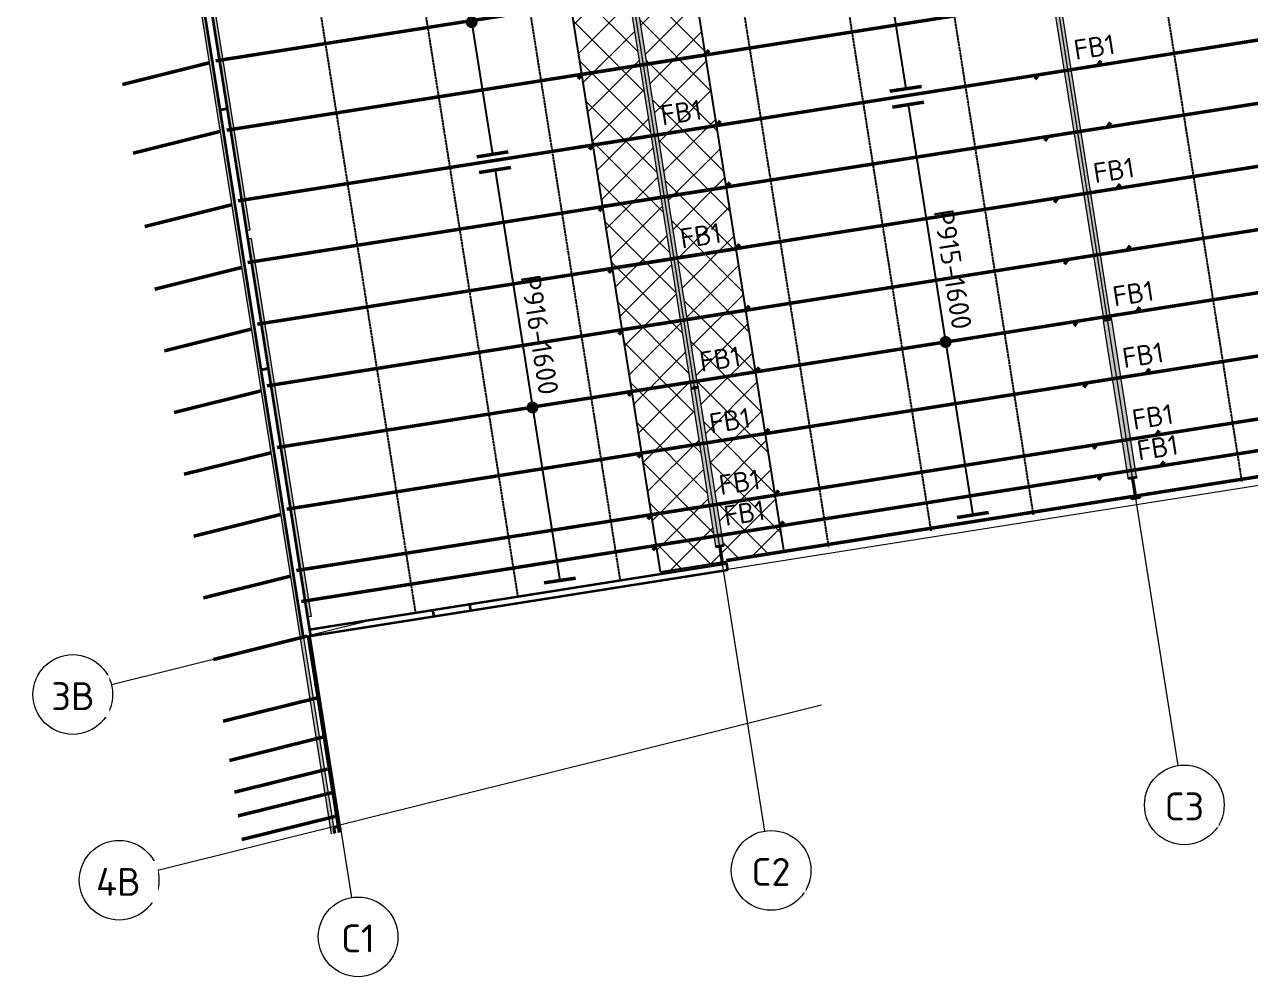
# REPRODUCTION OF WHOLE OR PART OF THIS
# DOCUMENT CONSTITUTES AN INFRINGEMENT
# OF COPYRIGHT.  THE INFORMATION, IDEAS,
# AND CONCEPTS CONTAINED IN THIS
# Model space of a CAD drawing. Header units: millimetres. Extents: x 632 to 248581, y -2790 to 4057238.
# Drawn here: x 30740 to 61512, y 3990308 to 4014348 of the extents above; entities that cross this region are included whole.
import ezdxf

# ---------------------------------------------------------------- set-up
doc = ezdxf.new("R2010")
doc.units = ezdxf.units.MM
for name, pattern in [('Dash', [7, 5, -2]), ('Hidden', [4, 3, -1]), ('Hidden Half', [3, 2, -1])]:
    doc.linetypes.add(name, pattern=pattern)
for name, color, linetype, lineweight in [('A-010-M_LINE', 90, 'Continuous', 13), ('A-200-M_WALL_EXT', 113, 'Continuous', 13), ('S-280-A_STRUCT_FRAME', 2, 'Continuous', 18), ('S-280-M_COLUMN', 52, 'Continuous', 13), ('S-280-M_STRUCT_FRAME', 12, 'Continuous', 13), ('S-280-MH_COLUMN', 52, 'Hidden Half', 13), ('Z-000-T_TEXT', 131, 'Continuous', 25), ('Z-030-M_GRID', 191, 'Continuous', 13), ('Z-033_T_GRIDREF', 31, 'Continuous', 13), ('Z-060-M_DETAIL', 92, 'Continuous', 25)]:
    doc.layers.add(name, color=color, linetype=linetype, lineweight=lineweight)
doc.styles.add('ISOCPEUR_1', font='isocpeur.ttf', dxfattribs={"height": 700})
doc.styles.add('ISOCPEUR_2', font='isocpeur.ttf', dxfattribs={"height": 500})
doc.styles.add('ISOCPEUR_3', font='isocpeur.ttf', dxfattribs={"height": 2.5})

# ---------------------------------------------------------------- blocks, each defined once
blk = doc.blocks.new('NRP_Framing-Steel-Purlin C - P946 - EC250-24-4133309-S6_011 - UPPER PURLIN PLAN - PART 3')
at = {"layer": 'S-280-M_STRUCT_FRAME', "color": 1, "lineweight": 50}
blk.add_line((-2229670, 4013451), (-2309294, 4000895), dxfattribs=at)
blk.add_line((-2229670, 4013451), (-2309294, 4000895), dxfattribs=at)
blk = doc.blocks.new('NRP_Framing-Steel-Purlin Z - P915 - EZ250-19-4046628-S6_011 - UPPER PURLIN PLAN - PART 3')
at = {"layer": 'S-280-M_STRUCT_FRAME', "color": 3, "lineweight": 50}
for p, q in [((-2248122, 4021500), (-2259976, 4019630)), ((-2248039, 4021614), (-2248122, 4021500)), ((-2259976, 4019630), (-2260059, 4019516))]:
    blk.add_line(p, q, dxfattribs=at)
blk = doc.blocks.new('NRP_Framing-Steel-Purlin Z - P915 - EZ250-19-4046630-S6_011 - UPPER PURLIN PLAN - PART 3')
at = {"layer": 'S-280-M_STRUCT_FRAME', "color": 3, "lineweight": 50}
for p, q in [((-2299898, 4013436), (-2299981, 4013322)), ((-2299981, 4013322), (-2312650, 4011324)), ((-2312650, 4011324), (-2312733, 4011210))]:
    blk.add_line(p, q, dxfattribs=at)
blk = doc.blocks.new('NRP_Framing-Steel-Purlin Z - P916 - EZ250-24-4046570-S6_011 - UPPER PURLIN PLAN - PART 3')
at = {"layer": 'S-280-M_STRUCT_FRAME', "color": 1, "lineweight": 50}
for p, q in [((-2309538, 4011815), (-2321553, 4009920)), ((-2309455, 4011929), (-2309538, 4011815))]:
    blk.add_line(p, q, dxfattribs=at)
blk = doc.blocks.new('NRP_Framing-Steel-Purlin Z - P916 - EZ250-24-4047314-S6_011 - UPPER PURLIN PLAN - PART 3')
at = {"layer": 'S-280-M_STRUCT_FRAME', "color": 1, "lineweight": 50}
for p, q in [((-2308721, 4007290), (-2308804, 4007176)), ((-2308804, 4007176), (-2320821, 4005281))]:
    blk.add_line(p, q, dxfattribs=at)
blk = doc.blocks.new('NRP_Framing-Steel-Purlin Z - P915 - EZ250-19-V10-S6_011 - UPPER PURLIN PLAN - PART 3')
at = {"layer": 'S-280-M_STRUCT_FRAME', "color": 3, "lineweight": 50}
for p, q in [((-2298919, 4007251), (-2299002, 4007137)), ((-2299002, 4007137), (-2303644, 4006405)), ((-2303940, 4006358), (-2311670, 4005140)), ((-2311670, 4005140), (-2311754, 4005026))]:
    blk.add_line(p, q, dxfattribs=at)
blk = doc.blocks.new('NRP_Framing-Steel-Purlin Z - P916 - EZ250-24-V11-S6_011 - UPPER PURLIN PLAN - PART 3')
at = {"layer": 'S-280-M_STRUCT_FRAME', "color": 1, "lineweight": 50}
for p, q in [((-2308475, 4005744), (-2308559, 4005630)), ((-2308559, 4005630), (-2314017, 4004769)), ((-2314311, 4004723), (-2320573, 4003736))]:
    blk.add_line(p, q, dxfattribs=at)
blk = doc.blocks.new('NRP_Framing-Steel-Purlin Z - P915 - EZ250-19-V15-S6_011 - UPPER PURLIN PLAN - PART 3')
at = {"layer": 'S-280-M_STRUCT_FRAME', "color": 3, "lineweight": 50}
for p, q in [((-2310095, 4015329), (-2315551, 4014469)), ((-2310011, 4015443), (-2310095, 4015329)), ((-2315837, 4014423), (-2322109, 4013434))]:
    blk.add_line(p, q, dxfattribs=at)
blk = doc.blocks.new('NRP_Framing-Steel-Purlin Z - P915 - EZ250-19-4047861-S6_011 - UPPER PURLIN PLAN - PART 3')
at = {"layer": 'S-280-M_STRUCT_FRAME', "color": 3, "lineweight": 50}
for p, q in [((-2309736, 4013702), (-2309819, 4013588)), ((-2309819, 4013588), (-2321838, 4011693))]:
    blk.add_line(p, q, dxfattribs=at)
blk = doc.blocks.new('NRP_Framing-Steel-Purlin C - P946 - EC250-24-4049987-S6_011 - UPPER PURLIN PLAN - PART 3')
at = {"layer": 'S-280-M_STRUCT_FRAME', "color": 1, "lineweight": 50}
blk.add_line((-2319786, 3998987), (-2319008, 3994074), dxfattribs=at)
blk.add_line((-2319786, 3998987), (-2319008, 3994074), dxfattribs=at)
blk = doc.blocks.new('NRP_Framing-Steel-Purlin C - P946 - EC250-24-4050855-S6_011 - UPPER PURLIN PLAN - PART 3')
at = {"layer": 'S-280-M_STRUCT_FRAME', "color": 1, "lineweight": 50}
blk.add_line((-2319125, 3994475), (-2321457, 3993894), dxfattribs=at)
blk.add_line((-2319125, 3994475), (-2321457, 3993894), dxfattribs=at)
blk = doc.blocks.new('NRP_Framing-Steel-Purlin C - P946 - EC250-24-4050856-S6_011 - UPPER PURLIN PLAN - PART 3')
at = {"layer": 'S-280-M_STRUCT_FRAME', "color": 1, "lineweight": 50}
blk.add_line((-2319219, 3995069), (-2321551, 3994488), dxfattribs=at)
blk.add_line((-2319219, 3995069), (-2321551, 3994488), dxfattribs=at)
blk = doc.blocks.new('NRP_Framing-Steel-Purlin C - P946 - EC250-24-4050854-S6_011 - UPPER PURLIN PLAN - PART 3')
at = {"layer": 'S-280-M_STRUCT_FRAME', "color": 1, "lineweight": 50}
blk.add_line((-2319313, 3995663), (-2321645, 3995082), dxfattribs=at)
blk.add_line((-2319313, 3995663), (-2321645, 3995082), dxfattribs=at)
blk = doc.blocks.new('NRP_Framing-Steel-Purlin Z - P916 - EZ250-24-4062104-S6_011 - UPPER PURLIN PLAN - PART 3')
at = {"layer": 'S-280-M_STRUCT_FRAME', "color": 1, "lineweight": 50}
blk.add_line((-2321715, 4009819), (-2323893, 4009276), dxfattribs=at)
blk = doc.blocks.new('NRP_Framing-Steel-Purlin Z - P916 - EZ250-24-4062105-S6_011 - UPPER PURLIN PLAN - PART 3')
at = {"layer": 'S-280-M_STRUCT_FRAME', "color": 1, "lineweight": 50}
blk.add_line((-2322007, 4011660), (-2324185, 4011117), dxfattribs=at)
blk = doc.blocks.new('NRP_Framing-Steel-Purlin Z - P916 - EZ250-24-4062106-S6_011 - UPPER PURLIN PLAN - PART 3')
at = {"layer": 'S-280-M_STRUCT_FRAME', "color": 1, "lineweight": 50}
blk.add_line((-2322279, 4013383), (-2324457, 4012840), dxfattribs=at)
blk = doc.blocks.new('NRP_Framing-Steel-Purlin Z - P916 - EZ250-24-4062103-S6_011 - UPPER PURLIN PLAN - PART 3')
at = {"layer": 'S-280-M_STRUCT_FRAME', "color": 1, "lineweight": 50}
blk.add_line((-2321466, 4008250), (-2323644, 4007707), dxfattribs=at)
blk = doc.blocks.new('NRP_Framing-Steel-Purlin Z - P916 - EZ250-24-4062102-S6_011 - UPPER PURLIN PLAN - PART 3')
at = {"layer": 'S-280-M_STRUCT_FRAME', "color": 1, "lineweight": 50}
blk.add_line((-2321221, 4006701), (-2323399, 4006158), dxfattribs=at)
blk = doc.blocks.new('NRP_Framing-Steel-Purlin Z - P916 - EZ250-24-4062099-S6_011 - UPPER PURLIN PLAN - PART 3')
at = {"layer": 'S-280-M_STRUCT_FRAME', "color": 1, "lineweight": 50}
blk.add_line((-2320976, 4005152), (-2323154, 4004609), dxfattribs=at)
blk = doc.blocks.new('NRP_Framing-Steel-Purlin Z - P916 - EZ250-24-4062100-S6_011 - UPPER PURLIN PLAN - PART 3')
at = {"layer": 'S-280-M_STRUCT_FRAME', "color": 1, "lineweight": 50}
blk.add_line((-2320731, 4003603), (-2322908, 4003060), dxfattribs=at)
blk = doc.blocks.new('NRP_Framing-Steel-Purlin Z - P916 - EZ250-24-4062097-S6_011 - UPPER PURLIN PLAN - PART 3')
at = {"layer": 'S-280-M_STRUCT_FRAME', "color": 1, "lineweight": 50}
blk.add_line((-2320485, 4002054), (-2322663, 4001511), dxfattribs=at)
blk = doc.blocks.new('NRP_Framing-Steel-Purlin Z - P916 - EZ250-24-4062098-S6_011 - UPPER PURLIN PLAN - PART 3')
at = {"layer": 'S-280-M_STRUCT_FRAME', "color": 1, "lineweight": 50}
blk.add_line((-2320240, 4000505), (-2322418, 3999962), dxfattribs=at)
blk = doc.blocks.new('NRP_Framing-Steel-Purlin Z - P916 - EZ250-24-4116756-S6_011 - UPPER PURLIN PLAN - PART 3')
at = {"layer": 'S-280-M_STRUCT_FRAME', "color": 1, "lineweight": 50}
blk.add_line((-2319823, 3998999), (-2322172, 3998414), dxfattribs=at)
blk = doc.blocks.new('NRP_Framing-Steel-Purlin Z - P916 - EZ250-24-4052793-S6_011 - UPPER PURLIN PLAN - PART 3')
at = {"layer": 'S-280-M_STRUCT_FRAME', "color": 1, "lineweight": 50}
blk.add_line((-2319525, 3997463), (-2321927, 3996865), dxfattribs=at)
blk = doc.blocks.new('NRP_Framing-Steel-Purlin Z - P916 - EZ250-24-4052790-S6_011 - UPPER PURLIN PLAN - PART 3')
at = {"layer": 'S-280-M_STRUCT_FRAME', "color": 1, "lineweight": 50}
blk.add_line((-2319369, 3996477), (-2321771, 3995878), dxfattribs=at)
blk = doc.blocks.new('NRP_Framing-Steel-PFC - R308 - 250PFC-4012580-S6_011 - UPPER PURLIN PLAN - PART 3')
at = {"layer": 'S-280-M_STRUCT_FRAME', "linetype": 'Dash'}
for points in [[(-2323124, 4018718), (-2323043, 4018732), (-2323047, 4018742), (-2323126, 4018729)], [(-2323124, 4018717), (-2323035, 4018731), (-2323039, 4018743), (-2323045, 4018741), (-2323045, 4018731), (-2323124, 4018718)], [(-2319216, 3994041), (-2319127, 3994055), (-2323035, 4018731), (-2323124, 4018717), (-2321424, 4007986)]]:
    blk.add_hatch(color=9, dxfattribs=at).paths.add_polyline_path(points)
at = {"layer": 'S-280-M_STRUCT_FRAME', "color": 55}
for p, q in [((-2323047, 4018743), (-2323126, 4018730)), ((-2323126, 4018729), (-2323046, 4018742)), ((-2323126, 4018730), (-2323126, 4018729)), ((-2323126, 4018729), (-2323124, 4018718)), ((-2323043, 4018731), (-2323124, 4018718)), ((-2323124, 4018717), (-2323035, 4018731)), ((-2323124, 4018718), (-2323124, 4018717)), ((-2323124, 4018717), (-2319216, 3994041)), ((-2323045, 4018742), (-2323043, 4018731)), ((-2323035, 4018731), (-2323037, 4018744)), ((-2319127, 3994055), (-2323035, 4018731))]:
    blk.add_line(p, q, dxfattribs=at)
at = {"layer": 'S-280-M_STRUCT_FRAME', "color": 55, "linetype": 'Dash'}
for p, q in [((-2323037, 4018744), (-2323046, 4018743)), ((-2323046, 4018742), (-2323045, 4018742))]:
    blk.add_line(p, q, dxfattribs=at)
blk = doc.blocks.new('NRP_Bridging Plan _v2_ - 3 Rows-4056086-S6_011 - UPPER PURLIN PLAN - PART 3')
at = {"layer": 'Z-060-M_DETAIL', "linetype": 'Hidden'}
for p, q in [((2270, 10164), (2270, -9588)), ((4870, 10164), (4870, -9588)), ((7470, 10164), (7470, -9588))]:
    blk.add_line(p, q, dxfattribs=at)
blk = doc.blocks.new('NRP_Extent _v2_ - 1-200-4253490-S6_011 - UPPER PURLIN PLAN - PART 3')
at = {"layer": 'Z-060-M_DETAIL'}
blk.add_hatch(color=256, dxfattribs=at).paths.add_polyline_path([(-145, 39), (-150, 0), (-145, -39), (-130, -75), (-106, -106), (-75, -130), (-39, -145), (0, -150), (39, -145), (75, -130), (106, -106), (130, -75), (145, -39), (150, 0), (145, 39), (130, 75), (106, 106), (75, 130), (39, 145), (0, 150), (-39, 145), (-75, 130), (-106, 106), (-130, 75)])
at = {"layer": 'Z-060-M_DETAIL', "lineweight": 50}
for p, q in [((-4395, 400), (-4395, -400)), ((6032, 400), (6032, -400))]:
    blk.add_line(p, q, dxfattribs=at)
at = {"layer": 'Z-060-M_DETAIL'}
blk.add_line((6032, 0), (-4395, 0), dxfattribs=at)
blk = doc.blocks.new('NRP_Extent _v2_ - 1-200-4253790-S6_011 - UPPER PURLIN PLAN - PART 3')
at = {"layer": 'Z-060-M_DETAIL'}
blk.add_hatch(color=256, dxfattribs=at).paths.add_polyline_path([(-145, 39), (-150, 0), (-145, -39), (-130, -75), (-106, -106), (-75, -130), (-39, -145), (0, -150), (39, -145), (75, -130), (106, -106), (130, -75), (145, -39), (150, 0), (145, 39), (130, 75), (106, 106), (75, 130), (39, 145), (0, 150), (-39, 145), (-75, 130), (-106, 106), (-130, 75)])
at = {"layer": 'Z-060-M_DETAIL', "lineweight": 50}
for p, q in [((-3358, 400), (-3358, -400)), ((5087, 400), (5087, -400))]:
    blk.add_line(p, q, dxfattribs=at)
at = {"layer": 'Z-060-M_DETAIL'}
blk.add_line((5087, 0), (-3358, 0), dxfattribs=at)
blk = doc.blocks.new('Grid - NRP_Grid-Head-320187-S6_011 - UPPER PURLIN PLAN - PART 3')
at = {"layer": 'Z-033_T_GRIDREF'}
blk.add_circle((0, 0), 5, dxfattribs=at)
blk = doc.blocks.new('NRP_Fly Brace BN - FB1-4028766-S6_011 - UPPER PURLIN PLAN - PART 3')
at = {"layer": 'Z-000-T_TEXT'}
blk.add_line((0, 0), (5, 0), dxfattribs=at)
at = {"layer": 'Z-000-T_TEXT', "lineweight": 13, "insert": (1.11, 3.49), "char_height": 2.5, "width": 6.0928, "attachment_point": 1, "style": 'ISOCPEUR_3'}
blk.add_mtext('FB1', dxfattribs=at)

msp = doc.modelspace()

# ---------------------------------------------------------------- hatches: boundary and pattern name
at = {"layer": 'S-280-M_COLUMN'}
for points in [[(58529.9, 4002437.5), (58736.3, 4002470.2), (58734.2, 4002483.2), (58642.4, 4002470.6), (58636.5, 4002474.8), (58633.6, 4002481.5), (58560.2, 4002956.6), (58564.5, 4002962.5), (58571.1, 4002965.4), (58655.7, 4002978.9), (58652.2, 4002991.7), (58447.3, 4002959.2), (58449.3, 4002946.2), (58541.2, 4002958.8), (58547, 4002954.5), (58550, 4002947.9), (58623.3, 4002472.8), (58619.1, 4002466.9), (58612.5, 4002463.9), (58527.8, 4002450.5)], [(48168.6, 4000796.4), (48356.2, 4000826.1), (48353.9, 4000840.4), (48270, 4000828.7), (48265.2, 4000832.1), (48262.8, 4000837.5), (48200, 4001244), (48203.5, 4001248.8), (48208.8, 4001251.2), (48286.9, 4001263.5), (48283.1, 4001277.6), (48097, 4001248.1), (48099.3, 4001233.8), (48183.2, 4001245.6), (48188, 4001242.1), (48190.4, 4001236.7), (48253.2, 4000830.2), (48249.8, 4000825.5), (48244.4, 4000823.1), (48166.3, 4000810.7)], [(38525.9, 3994054.9), (38529.4, 3994055.4), (38507.6, 3994193.2), (38645.9, 3994215.1), (38667.7, 3994077.3), (38672.6, 3994078.1), (38650, 3994220.8), (38503.5, 3994196.2), (38509.6, 3994157.5)]]:
    msp.add_hatch(color=256, dxfattribs=at).paths.add_polyline_path(points)
at = {"layer": 'S-280-M_STRUCT_FRAME'}
h = msp.add_hatch(color=9, dxfattribs=at)
h.paths.add_polyline_path([(36307.4, 4009170.8), (36396.3, 4009184.9), (34886.6, 4018715.7), (34797.9, 4018701.2), (36228.1, 4009671.5)])
h.paths.add_polyline_path([(34786.3, 4018774.2), (34875.2, 4018788.3), (34873.1, 4018801.8), (34784.2, 4018787.7)])
for points in [[(57840.8, 4006909.6), (58009.7, 4006936.4), (56235.9, 4018135.4), (56067, 4018108.7), (57526, 4008896.9)], [(47481.1, 4005197.2), (47650, 4005223.9), (45865.1, 4016492.9), (45696.6, 4016463.9), (46746.3, 4009836.2)], [(36340, 4008965.2), (36347.8, 4008967.2), (36346.7, 4008974.2), (36338.8, 4008973), (36339.7, 4008967.2)], [(37843, 3999476.2), (37931.8, 3999490.3), (36428.9, 4008979.3), (36340, 4008965.2), (36350.8, 4008896.9)], [(57821.9, 4006907.6), (57840.6, 4006910.5), (57833.8, 4006953.7), (57815, 4006950.8), (57821.5, 4006909.6)], [(58028.5, 4006939.1), (57822.1, 4006906.4), (58445.7, 4002968.7), (58652.2, 4003001.4)], [(58009.5, 4006937.3), (58028.3, 4006940.3), (58021.5, 4006983.4), (58002.7, 4006980.5), (58009.2, 4006939.1)], [(58028.5, 4006939.1), (58028.3, 4006940.3), (58009.7, 4006936.4)], [(47471.6, 4005196.7), (47481, 4005198.2), (47475.1, 4005235.1), (47465.7, 4005233.6), (47471.5, 4005197.2)], [(48095.5, 4001257.8), (48283.1, 4001287.5), (47659.4, 4005225.2), (47471.8, 4005195.5), (48015.7, 4001761.7)], [(47649.9, 4005224.9), (47659.2, 4005226.4), (47653.4, 4005263.3), (47644, 4005261.8), (47649.8, 4005225.2)], [(47659.4, 4005225.2), (47659.2, 4005226.4), (47650, 4005223.8)]]:
    msp.add_hatch(color=9, dxfattribs=at).paths.add_polyline_path(points)
at = {"layer": 'Z-060-M_DETAIL', "lineweight": 18}
h = msp.add_hatch(dxfattribs=at)
h.set_pattern_fill('FP_4', color=8, style=0, pattern_type=2)
h.set_pattern_definition([(45, (2357652.53, 0), (-424.26407, 424.26407), []), (135, (2357652.53, 0), (-424.26407, -424.26407), [])])
h.paths.add_polyline_path([(46698.9, 4000614.6), (49810.5, 4001105.2), (46734.2, 4020527.4), (45281.8, 4020297.4), (45883.8, 4016496.6), (45865.1, 4016492.9), (47645.4, 4005263.3), (47653.4, 4005263.3), (48283.1, 4001287.5), (48095.5, 4001257.8), (47465.7, 4005234.9), (47474.9, 4005236.3), (45696.1, 4016466.8), (45677.4, 4016463.9), (45075.3, 4020264.7), (43622.9, 4020034.6), (46517.2, 4001761.7)])
h.paths.add_polyline_path([(43579.9, 4020306.2), (45032.3, 4020536.3), (44430.2, 4024337.5), (44449, 4024340.9), (42660.8, 4035620.7), (42652.7, 4035620.7), (42023, 4039596.5), (42210.6, 4039626.3), (42840.4, 4035649.2), (42831.2, 4035647.7), (44620, 4024367.6), (44636.7, 4024370.2), (45238.7, 4020569), (46691.1, 4020799), (43626.3, 4040148.8), (40515.4, 4039653.9), (43306.4, 4022033)])

# ---------------------------------------------------------------- linework, layer by layer
at = {"layer": 'A-010-M_LINE', "lineweight": 25}
for p, q in [((49810.5, 4001105.2), (43626.3, 4040148.8)), ((40515.4, 4039653.9), (46698.9, 4000614.6)), ((46698.9, 4000614.6), (49810.5, 4001105.2))]:
    msp.add_line(p, q, dxfattribs=at)
at = {"layer": 'A-200-M_WALL_EXT', "lineweight": 35}
for p, q in [((35649.9, 4012203.4), (31484.7, 4038500.6)), ((31657.5, 4038528), (35822.7, 4012230.8)), ((35649.9, 4012203.4), (35822.7, 4012230.8)), ((35822.7, 4012230.8), (35649.9, 4012203.4)), ((36682.4, 4005684.7), (35649.9, 4012203.4)), ((35822.7, 4012230.8), (37919, 3998995.8)), ((36682.4, 4005684.7), (36855.3, 4005712)), ((36855.3, 4005712), (36682.4, 4005684.7)), ((37746.2, 3998968.4), (36682.4, 4005684.7)), ((37891.7, 3999168.6), (48356.2, 4000826.1)), ((48356.2, 4000826.1), (48383.6, 4000653.2)), ((48383.6, 4000653.2), (37919, 3998995.8)), ((41019.4, 3999486.8), (40992, 3999659.7)), ((41910.6, 3999805.2), (41937.9, 3999632.3)), ((37919, 3998995.8), (37746.2, 3998968.4))]:
    msp.add_line(p, q, dxfattribs=at)
at = {"layer": 'S-280-M_COLUMN', "lineweight": 35}
for p, q in [((58447.3, 4002959.2), (58653.7, 4002991.9)), ((58449.3, 4002946.2), (58447.3, 4002959.2)), ((58534, 4002959.6), (58449.3, 4002946.2)), ((58624.1, 4002480), (58550, 4002947.9)), ((58559.5, 4002949.4), (58633.6, 4002481.5)), ((58655.7, 4002978.9), (58571.1, 4002965.4)), ((58653.7, 4002991.9), (58655.7, 4002978.9)), ((58527.8, 4002450.5), (58612.5, 4002463.9)), ((58529.9, 4002437.5), (58527.8, 4002450.5)), ((58736.3, 4002470.2), (58529.9, 4002437.5)), ((58649.6, 4002469.8), (58734.2, 4002483.2)), ((58734.2, 4002483.2), (58736.3, 4002470.2)), ((48097, 4001248.1), (48284.7, 4001277.9)), ((48099.3, 4001233.8), (48097, 4001248.1)), ((48177.3, 4001246.2), (48099.3, 4001233.8)), ((48253.8, 4000836.1), (48190.4, 4001236.7)), ((48199.4, 4001238.1), (48262.8, 4000837.5)), ((48286.9, 4001263.5), (48208.8, 4001251.2)), ((48284.7, 4001277.9), (48286.9, 4001263.5)), ((48166.3, 4000810.7), (48244.4, 4000823.1)), ((48168.6, 4000796.4), (48166.3, 4000810.7)), ((48275.9, 4000828), (48353.9, 4000840.4)), ((48353.9, 4000840.4), (48356.2, 4000826.1)), ((38503.3, 3994197.6), (38650, 3994220.8)), ((38645.9, 3994215.1), (38507.6, 3994193.2)), ((38507.6, 3994193.2), (38529.4, 3994055.4)), ((38667.7, 3994077.3), (38645.9, 3994215.1)), ((38650, 3994220.8), (38672.6, 3994078.1))]:
    msp.add_line(p, q, dxfattribs=at)
for centre, radius, start, end in [((58536.2, 4002945.7), 14, 9.00033, 99.00033), ((58573.3, 4002951.6), 14, 99.00033, 189.00033), ((58610.3, 4002477.8), 14, 279.00033, 9.00033), ((58647.4, 4002483.7), 14, 189.00033, 279.00033), ((48179.1, 4001234.9), 11.4, 9.00033, 99.00033), ((48210.6, 4001239.9), 11.4, 99.00033, 189.00033), ((48242.6, 4000834.3), 11.4, 279.00033, 9.00033), ((48274.1, 4000839.3), 11.4, 189.00033, 279.00033)]:
    msp.add_arc(centre, radius, start, end, dxfattribs=at)
at = {"layer": 'S-280-M_STRUCT_FRAME', "color": 55}
for p, q in [((34886.7, 4018715.7), (36396.3, 4009184.9)), ((57840.8, 4006909.6), (56067, 4018108.7)), ((58009.7, 4006936.4), (56235.9, 4018135.4)), ((47481.1, 4005197.2), (45696.2, 4016466.1)), ((47650, 4005223.9), (45865.1, 4016492.9)), ((36396.3, 4009184.9), (36307.4, 4009170.8)), ((36346.7, 4008974.2), (36338.8, 4008973)), ((36340, 4008965.2), (36428.9, 4008979.3)), ((36347.8, 4008967.2), (36346.7, 4008974.2)), ((36428.8, 4008980), (36347.8, 4008967.2)), ((36428.9, 4008979.3), (36428.8, 4008980)), ((36428.9, 4008979.3), (37931.8, 3999490.3)), ((57833.6, 4006954.9), (57814.9, 4006951.9)), ((57814.9, 4006951.9), (57815, 4006950.8)), ((57815, 4006950.8), (57833.8, 4006953.7)), ((57815, 4006950.8), (57821.9, 4006907.6)), ((57840.6, 4006910.5), (57821.9, 4006907.6)), ((57821.9, 4006907.6), (57822.1, 4006906.4)), ((57822.1, 4006906.4), (58028.5, 4006939.1)), ((58445.7, 4002968.7), (57822.1, 4006906.4)), ((58009.7, 4006936.4), (57840.8, 4006909.6)), ((58021.3, 4006984.6), (58002.5, 4006981.6)), ((58002.7, 4006980.5), (58021.5, 4006983.4)), ((58028.3, 4006940.3), (58009.5, 4006937.3)), ((58021.5, 4006983.4), (58021.3, 4006984.6)), ((58028.3, 4006940.3), (58021.5, 4006983.4)), ((58028.5, 4006939.1), (58028.3, 4006940.3)), ((58652.2, 4003001.4), (58028.5, 4006939.1)), ((47474.9, 4005236.3), (47465.5, 4005234.8)), ((47465.5, 4005234.8), (47465.7, 4005233.6)), ((47465.7, 4005233.6), (47475.1, 4005235.1)), ((47465.7, 4005233.6), (47471.6, 4005196.7)), ((47481, 4005198.2), (47471.6, 4005196.7)), ((47471.6, 4005196.7), (47471.8, 4005195.5)), ((47471.8, 4005195.5), (47659.4, 4005225.2)), ((48095.5, 4001257.8), (47471.8, 4005195.5)), ((47650, 4005223.9), (47481.1, 4005197.2)), ((47653.2, 4005264.6), (47643.8, 4005263.1)), ((47644, 4005261.8), (47653.4, 4005263.3)), ((47659.2, 4005226.4), (47649.9, 4005224.9)), ((47653.4, 4005263.3), (47653.2, 4005264.6)), ((47659.2, 4005226.4), (47653.4, 4005263.3)), ((47659.4, 4005225.2), (47659.2, 4005226.4)), ((48283.1, 4001287.5), (47659.4, 4005225.2)), ((58652.2, 4003001.4), (58445.7, 4002968.7)), ((48283.1, 4001287.5), (48095.5, 4001257.8)), ((37931.8, 3999490.3), (37843, 3999476.2))]:
    msp.add_line(p, q, dxfattribs=at)
at = {"layer": 'S-280-M_STRUCT_FRAME', "color": 55, "linetype": 'Dash'}
for p, q in [((58002.5, 4006981.6), (57833.7, 4006954.9)), ((57833.8, 4006953.7), (57913.5, 4006966.3)), ((57920.3, 4006923.2), (57840.7, 4006910.5)), ((57913.5, 4006966.3), (57920.3, 4006923.2)), ((57923, 4006967.9), (58002.6, 4006980.5)), ((57929.8, 4006924.7), (57923, 4006967.9)), ((58009.5, 4006937.3), (57929.8, 4006924.7)), ((57929.8, 4006924.6), (57929.8, 4006924.7)), ((47643.8, 4005263.1), (47475, 4005236.3)), ((47475.2, 4005235.1), (47555.1, 4005247.7)), ((47560.9, 4005210.9), (47481, 4005198.2)), ((47555.1, 4005247.7), (47560.9, 4005210.9)), ((47564.1, 4005249.2), (47644, 4005261.8)), ((47569.9, 4005212.3), (47564.1, 4005249.2)), ((47649.8, 4005224.9), (47569.9, 4005212.3)), ((47569.9, 4005212.2), (47569.9, 4005212.3))]:
    msp.add_line(p, q, dxfattribs=at)
at = {"layer": 'S-280-MH_COLUMN', "lineweight": 35}
for p, q in [((38501.9, 3994197.3), (38503.2, 3994197.6)), ((38524.5, 3994054.6), (38501.9, 3994197.3))]:
    msp.add_line(p, q, dxfattribs=at)
at = {"layer": 'Z-030-M_GRID'}
for p, q in [((59694.7, 3995751.2), (51658, 4046491)), ((49323.9, 3994109), (41287.3, 4044848.4)), ((38957.4, 3992440.2), (30916.6, 4043205.8)), ((37918.5, 3999021), (133385.5, 4014142))]:
    msp.add_line(p, q, dxfattribs=at)

# ---------------------------------------------------------------- block references
at = {"layer": 'S-280-M_STRUCT_FRAME', "color": 55, "linetype": 'Dash'}
msp.add_blockref('NRP_Framing-Steel-PFC - R308 - 250PFC-4012580-S6_011 - UPPER PURLIN PLAN - PART 3', (2357652.5, 0), dxfattribs=at)
at = {"layer": 'S-280-M_STRUCT_FRAME', "color": 3, "lineweight": 50}
for name, p in [('NRP_Framing-Steel-Purlin Z - P915 - EZ250-19-V15-S6_011 - UPPER PURLIN PLAN - PART 3', (2357652.5, 0)), ('NRP_Framing-Steel-Purlin Z - P915 - EZ250-19-4046630-S6_011 - UPPER PURLIN PLAN - PART 3', (2357371.6, 1773.4)), ('NRP_Framing-Steel-Purlin Z - P915 - EZ250-19-4046628-S6_011 - UPPER PURLIN PLAN - PART 3', (2316165.2, -6542.2)), ('NRP_Framing-Steel-Purlin Z - P915 - EZ250-19-4047861-S6_011 - UPPER PURLIN PLAN - PART 3', (2357652.5, 0)), ('NRP_Framing-Steel-Purlin Z - P915 - EZ250-19-4046630-S6_011 - UPPER PURLIN PLAN - PART 3', (2357652.5, 0)), ('NRP_Framing-Steel-Purlin Z - P915 - EZ250-19-4046628-S6_011 - UPPER PURLIN PLAN - PART 3', (2316410.1, -8088.4)), ('NRP_Framing-Steel-Purlin Z - P915 - EZ250-19-4046630-S6_011 - UPPER PURLIN PLAN - PART 3', (2357897.4, -1546.2)), ('NRP_Framing-Steel-Purlin Z - P915 - EZ250-19-4046628-S6_011 - UPPER PURLIN PLAN - PART 3', (2316655, -9634.5)), ('NRP_Framing-Steel-Purlin Z - P915 - EZ250-19-4046630-S6_011 - UPPER PURLIN PLAN - PART 3', (2358142.3, -3092.3)), ('NRP_Framing-Steel-Purlin Z - P915 - EZ250-19-4046628-S6_011 - UPPER PURLIN PLAN - PART 3', (2316899.9, -11180.7)), ('NRP_Framing-Steel-Purlin Z - P915 - EZ250-19-4046630-S6_011 - UPPER PURLIN PLAN - PART 3', (2358387.2, -4638.5)), ('NRP_Framing-Steel-Purlin Z - P915 - EZ250-19-4046628-S6_011 - UPPER PURLIN PLAN - PART 3', (2317144.8, -12726.9)), ('NRP_Framing-Steel-Purlin Z - P915 - EZ250-19-V10-S6_011 - UPPER PURLIN PLAN - PART 3', (2357652.5, 0)), ('NRP_Framing-Steel-Purlin Z - P915 - EZ250-19-4046628-S6_011 - UPPER PURLIN PLAN - PART 3', (2317389.7, -14273)), ('NRP_Framing-Steel-Purlin Z - P915 - EZ250-19-4046630-S6_011 - UPPER PURLIN PLAN - PART 3', (2358877, -7730.9)), ('NRP_Framing-Steel-Purlin Z - P915 - EZ250-19-4046628-S6_011 - UPPER PURLIN PLAN - PART 3', (2317634.6, -15819.2)), ('NRP_Framing-Steel-Purlin Z - P915 - EZ250-19-4046628-S6_011 - UPPER PURLIN PLAN - PART 3', (2317757, -16592.3)), ('NRP_Framing-Steel-Purlin Z - P915 - EZ250-19-4046630-S6_011 - UPPER PURLIN PLAN - PART 3', (2359121.9, -9277)), ('NRP_Framing-Steel-Purlin Z - P915 - EZ250-19-4046630-S6_011 - UPPER PURLIN PLAN - PART 3', (2359244.4, -10050.1))]:
    msp.add_blockref(name, p, dxfattribs=at)
at = {"layer": 'S-280-M_STRUCT_FRAME', "color": 1, "lineweight": 50}
for name, p in [('NRP_Framing-Steel-Purlin Z - P916 - EZ250-24-4062106-S6_011 - UPPER PURLIN PLAN - PART 3', (2357652.5, 0)), ('NRP_Framing-Steel-Purlin C - P946 - EC250-24-4133309-S6_011 - UPPER PURLIN PLAN - PART 3', (2357652.5, 0)), ('NRP_Framing-Steel-Purlin Z - P916 - EZ250-24-4046570-S6_011 - UPPER PURLIN PLAN - PART 3', (2357652.5, 0)), ('NRP_Framing-Steel-Purlin Z - P916 - EZ250-24-4062105-S6_011 - UPPER PURLIN PLAN - PART 3', (2357652.5, 0)), ('NRP_Framing-Steel-Purlin Z - P916 - EZ250-24-4046570-S6_011 - UPPER PURLIN PLAN - PART 3', (2357897.4, -1546.2)), ('NRP_Framing-Steel-Purlin Z - P916 - EZ250-24-4062104-S6_011 - UPPER PURLIN PLAN - PART 3', (2357652.5, 0)), ('NRP_Framing-Steel-Purlin Z - P916 - EZ250-24-4046570-S6_011 - UPPER PURLIN PLAN - PART 3', (2358142.3, -3092.3)), ('NRP_Framing-Steel-Purlin Z - P916 - EZ250-24-4062103-S6_011 - UPPER PURLIN PLAN - PART 3', (2357652.5, 0)), ('NRP_Framing-Steel-Purlin Z - P916 - EZ250-24-4047314-S6_011 - UPPER PURLIN PLAN - PART 3', (2357652.5, 0)), ('NRP_Framing-Steel-Purlin Z - P916 - EZ250-24-4062102-S6_011 - UPPER PURLIN PLAN - PART 3', (2357652.5, 0)), ('NRP_Framing-Steel-Purlin Z - P916 - EZ250-24-V11-S6_011 - UPPER PURLIN PLAN - PART 3', (2357652.5, 0)), ('NRP_Framing-Steel-Purlin Z - P916 - EZ250-24-4062099-S6_011 - UPPER PURLIN PLAN - PART 3', (2357652.5, 0)), ('NRP_Framing-Steel-Purlin Z - P916 - EZ250-24-4046570-S6_011 - UPPER PURLIN PLAN - PART 3', (2358877, -7730.9)), ('NRP_Framing-Steel-Purlin Z - P916 - EZ250-24-4062100-S6_011 - UPPER PURLIN PLAN - PART 3', (2357652.5, 0)), ('NRP_Framing-Steel-Purlin Z - P916 - EZ250-24-4046570-S6_011 - UPPER PURLIN PLAN - PART 3', (2359121.9, -9277)), ('NRP_Framing-Steel-Purlin Z - P916 - EZ250-24-4062097-S6_011 - UPPER PURLIN PLAN - PART 3', (2357652.5, 0)), ('NRP_Framing-Steel-Purlin Z - P916 - EZ250-24-4046570-S6_011 - UPPER PURLIN PLAN - PART 3', (2359244.4, -10050.1)), ('NRP_Framing-Steel-Purlin Z - P916 - EZ250-24-4062098-S6_011 - UPPER PURLIN PLAN - PART 3', (2357652.5, 0)), ('NRP_Framing-Steel-Purlin Z - P916 - EZ250-24-4116756-S6_011 - UPPER PURLIN PLAN - PART 3', (2357652.5, 0)), ('NRP_Framing-Steel-Purlin C - P946 - EC250-24-4049987-S6_011 - UPPER PURLIN PLAN - PART 3', (2357652.5, 0)), ('NRP_Framing-Steel-Purlin Z - P916 - EZ250-24-4052793-S6_011 - UPPER PURLIN PLAN - PART 3', (2357652.5, 0)), ('NRP_Framing-Steel-Purlin Z - P916 - EZ250-24-4052790-S6_011 - UPPER PURLIN PLAN - PART 3', (2357652.5, 0)), ('NRP_Framing-Steel-Purlin C - P946 - EC250-24-4050854-S6_011 - UPPER PURLIN PLAN - PART 3', (2357652.5, 0)), ('NRP_Framing-Steel-Purlin C - P946 - EC250-24-4050856-S6_011 - UPPER PURLIN PLAN - PART 3', (2357652.5, 0)), ('NRP_Framing-Steel-Purlin C - P946 - EC250-24-4050855-S6_011 - UPPER PURLIN PLAN - PART 3', (2357652.5, 0))]:
    msp.add_blockref(name, p, dxfattribs=at)
at = {"layer": 'Z-000-T_TEXT', "lineweight": 13, "xscale": 200, "yscale": 200, "zscale": 200, "rotation": 8.960932366605096}
for p in [(56934.2, 4013224.9), (46563.4, 4011582.2), (57421.8, 4010132.2), (47051.1, 4008489.6), (57909.5, 4007039.5), (58153.3, 4005493.2), (47538.8, 4005396.9), (58397.2, 4003946.8), (47782.6, 4003850.6), (58519.1, 4003173.7), (48026.5, 4002304.2), (48148.4, 4001531)]:
    msp.add_blockref('NRP_Fly Brace BN - FB1-4028766-S6_011 - UPPER PURLIN PLAN - PART 3', p, dxfattribs=at)
at = {"layer": 'Z-033_T_GRIDREF'}
for p, xscale, yscale, zscale, rotation in [((31951.6, 3997534.7), 199.9999999999999, 199.9999999999999, 199.9999999999999, 103.9934690902115), ((59851.2, 3994763.5), 199.9999999999999, 199.9999999999999, 199.9999999999999, 9.000328388145144), ((33113, 3992874.6), 199.9999999999998, 199.9999999999998, 199.9999999999998, 103.9934690902131), ((49480.4, 3993121.3), 199.9999999999999, 199.9999999999999, 199.9999999999999, 9.000328388145347), ((39113.8, 3991452.5), 199.9999999999999, 199.9999999999999, 199.9999999999999, 9.00032838814547)]:
    msp.add_blockref('Grid - NRP_Grid-Head-320187-S6_011 - UPPER PURLIN PLAN - PART 3', p, dxfattribs=dict(at, xscale=xscale, yscale=yscale, zscale=zscale, rotation=rotation))
at = {"layer": 'Z-060-M_DETAIL', "linetype": 'Hidden', "rotation": 189.0003095978028}
for p in [(67088.2, 4014084), (56717.5, 4012441.3), (46346.7, 4010798.7)]:
    msp.add_blockref('NRP_Bridging Plan _v2_ - 3 Rows-4056086-S6_011 - UPPER PURLIN PLAN - PART 3', p, dxfattribs=at)
at = {"layer": 'Z-060-M_DETAIL', "rotation": 98.96093236660886}
for name, p in [('NRP_Extent _v2_ - 1-200-4253790-S6_011 - UPPER PURLIN PLAN - PART 3', (52335.5, 4016050.6)), ('NRP_Extent _v2_ - 1-200-4253790-S6_011 - UPPER PURLIN PLAN - PART 3', (41964.7, 4014408)), ('NRP_Extent _v2_ - 1-200-4253490-S6_011 - UPPER PURLIN PLAN - PART 3', (53860.4, 4006380.1)), ('NRP_Extent _v2_ - 1-200-4253490-S6_011 - UPPER PURLIN PLAN - PART 3', (43489.6, 4004737.5))]:
    msp.add_blockref(name, p, dxfattribs=at)

# ---------------------------------------------------------------- texts
at = {"layer": 'S-280-A_STRUCT_FRAME', "lineweight": 13, "char_height": 500, "width": 3687.762, "attachment_point": 1, "rotation": 278.96093, "style": 'ISOCPEUR_2'}
for s, insert in [('P915-1600', (54050.5, 4009741.3)), ('P916-1600', (43679.7, 4008098.6))]:
    msp.add_mtext(s, dxfattribs=dict(at, insert=insert))

# ---------------------------------------------------------------- next in the draw order: texts
at = {"layer": 'Z-033_T_GRIDREF', "char_height": 700, "attachment_point": 1, "style": 'ISOCPEUR_1', "bg_fill": 3, "box_fill_scale": 1.25, "bg_fill_color": 256, "bg_fill_true_color": 13158600, "bg_fill_transparency": 0}
for s, insert, width in [('3B', (31413.1, 3997843.3), 1282.7), ('C3', (59354.5, 3995075.5), 1186.497), ('4B', (32535.5, 3993183.2), 1378.902), ('C1', (38683.2, 3991764.6), 1026.16)]:
    msp.add_mtext(s, dxfattribs=dict(at, insert=insert, width=width))

# ---------------------------------------------------------------- next in the draw order: linework, layer by layer
at = {"layer": 'Z-030-M_GRID'}
for p, q in [((39582.7, 3999436.4), (32922, 3997776.6)), ((50741.4, 3997267.7), (34083.3, 3993116.4))]:
    msp.add_line(p, q, dxfattribs=at)

# ---------------------------------------------------------------- next in the draw order: texts
at = {"layer": 'Z-033_T_GRIDREF', "insert": (48983.7, 3993433.3), "char_height": 700, "width": 1186.497, "attachment_point": 1, "style": 'ISOCPEUR_1', "bg_fill": 3, "box_fill_scale": 1.25, "bg_fill_color": 256, "bg_fill_true_color": 13158600, "bg_fill_transparency": 0}
msp.add_mtext('C2', dxfattribs=at)

doc.saveas('drawing.dxf')
